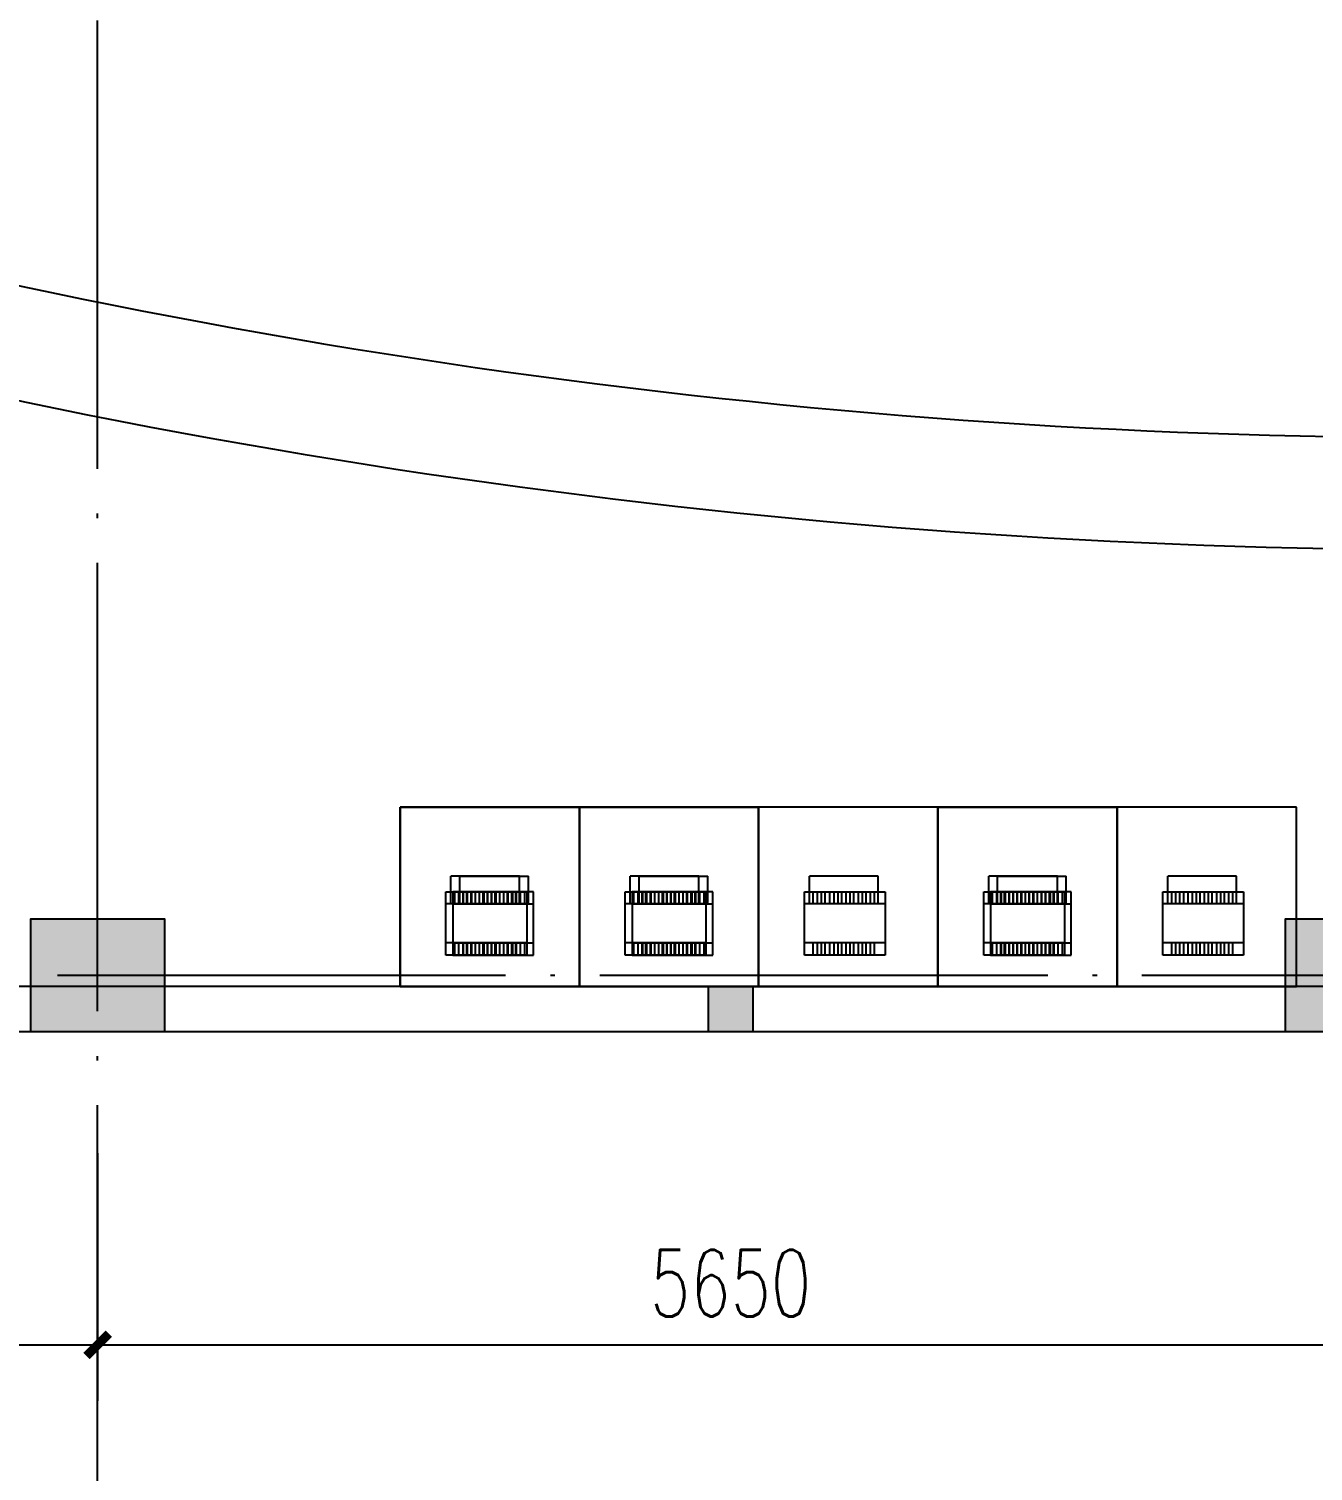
# Model space of a CAD drawing. Extents: x -59142 to 322364, y -122476 to 91021.
# Drawn here: x 32661 to 38393, y 24660 to 31095 of the extents above; entities that cross this region are included whole.
import ezdxf

# ---------------------------------------------------------------- set-up
doc = ezdxf.new("R2010")
doc.units = 0
doc.header["$LTSCALE"] = 1000
doc.header["$MEASUREMENT"] = 0
doc.linetypes.add('DOTE', pattern=[2.42, 2, -0.2, 0.02, -0.2])
for name, color, linetype in [('COLUMN', 255, 'Continuous'), ('DOTE', 1, 'DOTE'), ('EQUIPMENT', 171, 'Continuous'), ('PUB_DIM', 3, 'Continuous'), ('PUB_HATCH', 255, 'Continuous'), ('WALL', 255, 'Continuous')]:
    doc.layers.add(name, color=color, linetype=linetype)
doc.styles.add('_TCH_DIM_T3', font='SIMPLEX', dxfattribs={"width": 0.705882, "bigfont": 'GBCBIG'})
doc.styles.get("Standard").update_dxf_attribs({"font": 'gbenor.shx', "bigfont": 'gbcbig.shx'})
doc.dimstyles.new('_TCH_ARCH&&100', dxfattribs={"dimtxt": 297.5, "dimasz": 100, "dimexe": 250, "dimexo": 300, "dimgap": 126.25, "dimtad": 1, "dimdec": 0, "dimzin": 0, "dimdsep": 46, "dimtxsty": '_TCH_DIM_T3', "dimblk": 'ARCHTICK', "dimcen": 0.09, "dimazin": 2, "dimtfac": 1, "dimtdec": 0, "dimtix": 1, "dimtmove": 2, "dimatfit": 3, "dimfxl": 1, "dimtolj": 1, "dimtzin": 0, "dimarcsym": 0})
doc.dimstyles.get("Standard").update_dxf_attribs({"dimscale": 100, "dimtxt": 3.5, "dimasz": 1, "dimexe": 2.5, "dimexo": 3, "dimgap": 1.5, "dimtad": 1, "dimdec": 0, "dimzin": 0, "dimdsep": 46, "dimtxsty": 'Standard', "dimblk": 'ARCHTICK', "dimcen": 0.09, "dimadec": 0, "dimazin": 0, "dimtfac": 1, "dimtdec": 0, "dimtix": 1, "dimtmove": 2, "dimatfit": 3, "dimfxl": 1, "dimtolj": 1, "dimtzin": 0, "dimarcsym": 0})

# ---------------------------------------------------------------- blocks, each defined once
blk = doc.blocks.new('_FZH')
blk.add_lwpolyline([(-0.5, -0.5), (0.5, -0.5), (0.5, 0.5), (-0.5, 0.5)], close=True)
at = {"layer": 'PUB_HATCH'}
blk.add_solid([(-0.5, -0.5), (0.5, -0.5), (-0.5, 0.5), (0.5, 0.5)], dxfattribs=at)
blk = doc.blocks.new('DSADa')
at = {"layer": 'COLUMN', "xscale": 600.0000000000146, "yscale": 500, "zscale": 500}
for p in [(7100, -54500), (12700, -54500)]:
    blk.add_blockref('_FZH', p, dxfattribs=at)
blk = doc.blocks.new('A$C2D237980')
at = {"layer": 'EQUIPMENT'}
for p, q in [((-14650, 750), (-13850, 750)), ((-14650, -50), (-14650, 750)), ((-13850, 750), (-14650, 750)), ((-14650, 750), (-14650, -50)), ((-13850, 750), (-13850, -50)), ((-13850, -50), (-13850, 750)), ((-13850, 750), (-13050, 750)), ((-13850, -50), (-13850, 750)), ((-13050, 750), (-13850, 750)), ((-13850, 750), (-13850, -50)), ((-13050, 750), (-13050, -50)), ((-12250, 750), (-13050, 750)), ((-13050, 750), (-13050, -50)), ((-13050, -50), (-13050, 750)), ((-12250, 750), (-11450, 750)), ((-12250, -50), (-12250, 750)), ((-11450, 750), (-12250, 750)), ((-12250, 750), (-12250, -50)), ((-12250, -50), (-12250, 750)), ((-11450, 750), (-11450, -50)), ((-10650, 750), (-11450, 750)), ((-11450, 750), (-11450, -50)), ((-11450, -50), (-11450, 750)), ((-10650, -50), (-10650, 750)), ((-14423, 318.8), (-14423, 442)), ((-14116.7, 442), (-14423, 442)), ((-14383.3, 318.8), (-14383.3, 442)), ((-14383.3, 442), (-14076.9, 442)), ((-14116.7, 318.8), (-14116.7, 442)), ((-14076.9, 318.8), (-14076.9, 442)), ((-13623, 318.8), (-13623, 442)), ((-13316.7, 442), (-13623, 442)), ((-13583.3, 318.8), (-13583.3, 442)), ((-13583.3, 442), (-13276.9, 442)), ((-13316.7, 318.8), (-13316.7, 442)), ((-13276.9, 318.8), (-13276.9, 442)), ((-12823, 318.8), (-12823, 442)), ((-12516.7, 442), (-12823, 442)), ((-12516.7, 318.8), (-12516.7, 442)), ((-12023, 318.8), (-12023, 442)), ((-11716.7, 442), (-12023, 442)), ((-11983.3, 318.8), (-11983.3, 442)), ((-11983.3, 442), (-11676.9, 442)), ((-11716.7, 318.8), (-11716.7, 442)), ((-11676.9, 318.8), (-11676.9, 442)), ((-11223, 318.8), (-11223, 442)), ((-10916.7, 442), (-11223, 442)), ((-10916.7, 318.8), (-10916.7, 442)), ((-14445.5, 373.1), (-14085.2, 373.1)), ((-14445.5, 89.5), (-14445.5, 373.1)), ((-14414.8, 373.1), (-14414.8, 89.5)), ((-14054.4, 373.1), (-14414.8, 373.1)), ((-14406.4, 318.8), (-14406.4, 373.1)), ((-14387.3, 318.8), (-14387.3, 373.1)), ((-14369.4, 318.8), (-14369.4, 373.1)), ((-14366.7, 318.8), (-14366.7, 373.1)), ((-14352.8, 318.8), (-14352.8, 373.1)), ((-14348.8, 318.8), (-14348.8, 373.1)), ((-14332.4, 318.8), (-14332.4, 373.1)), ((-14329.7, 318.8), (-14329.7, 373.1)), ((-14313.2, 318.8), (-14313.2, 373.1)), ((-14313.1, 318.8), (-14313.1, 373.1)), ((-14295.4, 318.8), (-14295.4, 373.1)), ((-14295.2, 318.8), (-14295.2, 373.1)), ((-14278.8, 318.8), (-14278.8, 373.1)), ((-14274.8, 318.8), (-14274.8, 373.1)), ((-14259.6, 318.8), (-14259.6, 373.1)), ((-14258.2, 318.8), (-14258.2, 373.1)), ((-14241.8, 318.8), (-14241.8, 373.1)), ((-14240.3, 318.8), (-14240.3, 373.1)), ((-14225.2, 318.8), (-14225.2, 373.1)), ((-14221.2, 318.8), (-14221.2, 373.1)), ((-14204.7, 318.8), (-14204.7, 373.1)), ((-14204.6, 318.8), (-14204.6, 373.1)), ((-14186.9, 318.8), (-14186.9, 373.1)), ((-14186.7, 318.8), (-14186.7, 373.1)), ((-14170.3, 318.8), (-14170.3, 373.1)), ((-14167.6, 318.8), (-14167.6, 373.1)), ((-14151.1, 318.8), (-14151.1, 373.1)), ((-14147.1, 318.8), (-14147.1, 373.1)), ((-14133.3, 318.8), (-14133.3, 373.1)), ((-14130.6, 318.8), (-14130.6, 373.1)), ((-14112.7, 318.8), (-14112.7, 373.1)), ((-14093.5, 318.8), (-14093.5, 373.1)), ((-14085.2, 373.1), (-14085.2, 89.5)), ((-14054.4, 89.5), (-14054.4, 373.1)), ((-13645.5, 373.1), (-13285.2, 373.1)), ((-13645.5, 89.5), (-13645.5, 373.1)), ((-13614.8, 373.1), (-13614.8, 89.5)), ((-13254.4, 373.1), (-13614.8, 373.1)), ((-13606.4, 318.8), (-13606.4, 373.1)), ((-13587.3, 318.8), (-13587.3, 373.1)), ((-13569.4, 318.8), (-13569.4, 373.1)), ((-13566.7, 318.8), (-13566.7, 373.1)), ((-13552.8, 318.8), (-13552.8, 373.1)), ((-13548.8, 318.8), (-13548.8, 373.1)), ((-13532.4, 318.8), (-13532.4, 373.1)), ((-13529.7, 318.8), (-13529.7, 373.1)), ((-13513.2, 318.8), (-13513.2, 373.1)), ((-13513.1, 318.8), (-13513.1, 373.1)), ((-13495.4, 318.8), (-13495.4, 373.1)), ((-13495.2, 318.8), (-13495.2, 373.1)), ((-13478.8, 318.8), (-13478.8, 373.1)), ((-13474.8, 318.8), (-13474.8, 373.1)), ((-13459.6, 318.8), (-13459.6, 373.1)), ((-13458.2, 318.8), (-13458.2, 373.1)), ((-13441.8, 318.8), (-13441.8, 373.1)), ((-13440.3, 318.8), (-13440.3, 373.1)), ((-13425.2, 318.8), (-13425.2, 373.1)), ((-13421.2, 318.8), (-13421.2, 373.1)), ((-13404.7, 318.8), (-13404.7, 373.1)), ((-13404.6, 318.8), (-13404.6, 373.1)), ((-13386.9, 318.8), (-13386.9, 373.1)), ((-13386.7, 318.8), (-13386.7, 373.1)), ((-13370.3, 318.8), (-13370.3, 373.1)), ((-13367.6, 318.8), (-13367.6, 373.1)), ((-13351.1, 318.8), (-13351.1, 373.1)), ((-13347.1, 318.8), (-13347.1, 373.1)), ((-13333.3, 318.8), (-13333.3, 373.1)), ((-13330.6, 318.8), (-13330.6, 373.1)), ((-13312.7, 318.8), (-13312.7, 373.1)), ((-13293.5, 318.8), (-13293.5, 373.1)), ((-13285.2, 373.1), (-13285.2, 89.5)), ((-13254.4, 89.5), (-13254.4, 373.1)), ((-12845.5, 373.1), (-12485.2, 373.1)), ((-12845.5, 89.5), (-12845.5, 373.1)), ((-12806.4, 318.8), (-12806.4, 373.1)), ((-12787.3, 318.8), (-12787.3, 373.1)), ((-12769.4, 318.8), (-12769.4, 373.1)), ((-12752.8, 318.8), (-12752.8, 373.1)), ((-12732.4, 318.8), (-12732.4, 373.1)), ((-12713.2, 318.8), (-12713.2, 373.1)), ((-12695.4, 318.8), (-12695.4, 373.1)), ((-12678.8, 318.8), (-12678.8, 373.1)), ((-12659.6, 318.8), (-12659.6, 373.1)), ((-12641.8, 318.8), (-12641.8, 373.1)), ((-12625.2, 318.8), (-12625.2, 373.1)), ((-12604.7, 318.8), (-12604.7, 373.1)), ((-12586.9, 318.8), (-12586.9, 373.1)), ((-12570.3, 318.8), (-12570.3, 373.1)), ((-12551.1, 318.8), (-12551.1, 373.1)), ((-12533.3, 318.8), (-12533.3, 373.1)), ((-12485.2, 373.1), (-12485.2, 89.5)), ((-12045.5, 373.1), (-11685.2, 373.1)), ((-12045.5, 89.5), (-12045.5, 373.1)), ((-12014.8, 373.1), (-12014.8, 89.5)), ((-11654.4, 373.1), (-12014.8, 373.1)), ((-12006.4, 318.8), (-12006.4, 373.1)), ((-11987.3, 318.8), (-11987.3, 373.1)), ((-11969.4, 318.8), (-11969.4, 373.1)), ((-11966.7, 318.8), (-11966.7, 373.1)), ((-11952.8, 318.8), (-11952.8, 373.1)), ((-11948.8, 318.8), (-11948.8, 373.1)), ((-11932.4, 318.8), (-11932.4, 373.1)), ((-11929.7, 318.8), (-11929.7, 373.1)), ((-11913.2, 318.8), (-11913.2, 373.1)), ((-11913.1, 318.8), (-11913.1, 373.1)), ((-11895.4, 318.8), (-11895.4, 373.1)), ((-11895.2, 318.8), (-11895.2, 373.1)), ((-11878.8, 318.8), (-11878.8, 373.1)), ((-11874.8, 318.8), (-11874.8, 373.1)), ((-11859.6, 318.8), (-11859.6, 373.1)), ((-11858.2, 318.8), (-11858.2, 373.1)), ((-11841.8, 318.8), (-11841.8, 373.1)), ((-11840.3, 318.8), (-11840.3, 373.1)), ((-11825.2, 318.8), (-11825.2, 373.1)), ((-11821.2, 318.8), (-11821.2, 373.1)), ((-11804.7, 318.8), (-11804.7, 373.1)), ((-11804.6, 318.8), (-11804.6, 373.1)), ((-11786.9, 318.8), (-11786.9, 373.1)), ((-11786.7, 318.8), (-11786.7, 373.1)), ((-11770.3, 318.8), (-11770.3, 373.1)), ((-11767.6, 318.8), (-11767.6, 373.1)), ((-11751.1, 318.8), (-11751.1, 373.1)), ((-11747.1, 318.8), (-11747.1, 373.1)), ((-11733.3, 318.8), (-11733.3, 373.1)), ((-11730.6, 318.8), (-11730.6, 373.1)), ((-11712.7, 318.8), (-11712.7, 373.1)), ((-11693.5, 318.8), (-11693.5, 373.1)), ((-11685.2, 373.1), (-11685.2, 89.5)), ((-11654.4, 89.5), (-11654.4, 373.1)), ((-11245.5, 373.1), (-10885.2, 373.1)), ((-11245.5, 89.5), (-11245.5, 373.1)), ((-11206.4, 318.8), (-11206.4, 373.1)), ((-11187.3, 318.8), (-11187.3, 373.1)), ((-11169.4, 318.8), (-11169.4, 373.1)), ((-11152.8, 318.8), (-11152.8, 373.1)), ((-11132.4, 318.8), (-11132.4, 373.1)), ((-11113.2, 318.8), (-11113.2, 373.1)), ((-11095.4, 318.8), (-11095.4, 373.1)), ((-11078.8, 318.8), (-11078.8, 373.1)), ((-11059.6, 318.8), (-11059.6, 373.1)), ((-11041.8, 318.8), (-11041.8, 373.1)), ((-11025.2, 318.8), (-11025.2, 373.1)), ((-11004.7, 318.8), (-11004.7, 373.1)), ((-10986.9, 318.8), (-10986.9, 373.1)), ((-10970.3, 318.8), (-10970.3, 373.1)), ((-10951.1, 318.8), (-10951.1, 373.1)), ((-10933.3, 318.8), (-10933.3, 373.1)), ((-10885.2, 373.1), (-10885.2, 89.5)), ((-14085.2, 318.8), (-14445.5, 318.8)), ((-14414.8, 318.8), (-14054.4, 318.8)), ((-13285.2, 318.8), (-13645.5, 318.8)), ((-13614.8, 318.8), (-13254.4, 318.8)), ((-12485.2, 318.8), (-12845.5, 318.8)), ((-11685.2, 318.8), (-12045.5, 318.8)), ((-12014.8, 318.8), (-11654.4, 318.8)), ((-10885.2, 318.8), (-11245.5, 318.8)), ((-14085.2, 145.2), (-14445.5, 145.2)), ((-14414.8, 145.2), (-14054.4, 145.2)), ((-14406.4, 90.7), (-14406.4, 145)), ((-14387.3, 90.7), (-14387.3, 145)), ((-14369.4, 90.7), (-14369.4, 145)), ((-14366.7, 90.7), (-14366.7, 145)), ((-14352.8, 90.7), (-14352.8, 145)), ((-14348.8, 90.7), (-14348.8, 145)), ((-14332.4, 90.7), (-14332.4, 145)), ((-14329.7, 90.7), (-14329.7, 145)), ((-14313.2, 90.7), (-14313.2, 145)), ((-14313.1, 90.7), (-14313.1, 145)), ((-14295.4, 90.7), (-14295.4, 145)), ((-14295.2, 90.7), (-14295.2, 145)), ((-14278.8, 90.7), (-14278.8, 145)), ((-14274.8, 90.7), (-14274.8, 145)), ((-14259.6, 90.7), (-14259.6, 145)), ((-14258.2, 90.7), (-14258.2, 145)), ((-14241.8, 90.7), (-14241.8, 145)), ((-14240.3, 90.7), (-14240.3, 145)), ((-14225.2, 90.7), (-14225.2, 145)), ((-14221.2, 90.7), (-14221.2, 145)), ((-14204.7, 90.7), (-14204.7, 145)), ((-14204.6, 90.7), (-14204.6, 145)), ((-14186.9, 90.7), (-14186.9, 145)), ((-14186.7, 90.7), (-14186.7, 145)), ((-14170.3, 90.7), (-14170.3, 145)), ((-14167.6, 90.7), (-14167.6, 145)), ((-14151.1, 90.7), (-14151.1, 145)), ((-14147.1, 90.7), (-14147.1, 145)), ((-14133.3, 90.7), (-14133.3, 145)), ((-14130.6, 90.7), (-14130.6, 145)), ((-14112.7, 90.7), (-14112.7, 145)), ((-14093.5, 90.7), (-14093.5, 145)), ((-13285.2, 145.2), (-13645.5, 145.2)), ((-13614.8, 145.2), (-13254.4, 145.2)), ((-13606.4, 90.7), (-13606.4, 145)), ((-13587.3, 90.7), (-13587.3, 145)), ((-13569.4, 90.7), (-13569.4, 145)), ((-13566.7, 90.7), (-13566.7, 145)), ((-13552.8, 90.7), (-13552.8, 145)), ((-13548.8, 90.7), (-13548.8, 145)), ((-13532.4, 90.7), (-13532.4, 145)), ((-13529.7, 90.7), (-13529.7, 145)), ((-13513.2, 90.7), (-13513.2, 145)), ((-13513.1, 90.7), (-13513.1, 145)), ((-13495.4, 90.7), (-13495.4, 145)), ((-13495.2, 90.7), (-13495.2, 145)), ((-13478.8, 90.7), (-13478.8, 145)), ((-13474.8, 90.7), (-13474.8, 145)), ((-13459.6, 90.7), (-13459.6, 145)), ((-13458.2, 90.7), (-13458.2, 145)), ((-13441.8, 90.7), (-13441.8, 145)), ((-13440.3, 90.7), (-13440.3, 145)), ((-13425.2, 90.7), (-13425.2, 145)), ((-13421.2, 90.7), (-13421.2, 145)), ((-13404.7, 90.7), (-13404.7, 145)), ((-13404.6, 90.7), (-13404.6, 145)), ((-13386.9, 90.7), (-13386.9, 145)), ((-13386.7, 90.7), (-13386.7, 145)), ((-13370.3, 90.7), (-13370.3, 145)), ((-13367.6, 90.7), (-13367.6, 145)), ((-13351.1, 90.7), (-13351.1, 145)), ((-13347.1, 90.7), (-13347.1, 145)), ((-13333.3, 90.7), (-13333.3, 145)), ((-13330.6, 90.7), (-13330.6, 145)), ((-13312.7, 90.7), (-13312.7, 145)), ((-13293.5, 90.7), (-13293.5, 145)), ((-12485.2, 145.2), (-12845.5, 145.2)), ((-12806.4, 90.7), (-12806.4, 145)), ((-12787.3, 90.7), (-12787.3, 145)), ((-12769.4, 90.7), (-12769.4, 145)), ((-12752.8, 90.7), (-12752.8, 145)), ((-12732.4, 90.7), (-12732.4, 145)), ((-12713.2, 90.7), (-12713.2, 145)), ((-12695.4, 90.7), (-12695.4, 145)), ((-12678.8, 90.7), (-12678.8, 145)), ((-12659.6, 90.7), (-12659.6, 145)), ((-12641.8, 90.7), (-12641.8, 145)), ((-12625.2, 90.7), (-12625.2, 145)), ((-12604.7, 90.7), (-12604.7, 145)), ((-12586.9, 90.7), (-12586.9, 145)), ((-12570.3, 90.7), (-12570.3, 145)), ((-12551.1, 90.7), (-12551.1, 145)), ((-12533.3, 90.7), (-12533.3, 145)), ((-11685.2, 145.2), (-12045.5, 145.2)), ((-12014.8, 145.2), (-11654.4, 145.2)), ((-12006.4, 90.7), (-12006.4, 145)), ((-11987.3, 90.7), (-11987.3, 145)), ((-11969.4, 90.7), (-11969.4, 145)), ((-11966.7, 90.7), (-11966.7, 145)), ((-11952.8, 90.7), (-11952.8, 145)), ((-11948.8, 90.7), (-11948.8, 145)), ((-11932.4, 90.7), (-11932.4, 145)), ((-11929.7, 90.7), (-11929.7, 145)), ((-11913.2, 90.7), (-11913.2, 145)), ((-11913.1, 90.7), (-11913.1, 145)), ((-11895.4, 90.7), (-11895.4, 145)), ((-11895.2, 90.7), (-11895.2, 145)), ((-11878.8, 90.7), (-11878.8, 145)), ((-11874.8, 90.7), (-11874.8, 145)), ((-11859.6, 90.7), (-11859.6, 145)), ((-11858.2, 90.7), (-11858.2, 145)), ((-11841.8, 90.7), (-11841.8, 145)), ((-11840.3, 90.7), (-11840.3, 145)), ((-11825.2, 90.7), (-11825.2, 145)), ((-11821.2, 90.7), (-11821.2, 145)), ((-11804.7, 90.7), (-11804.7, 145)), ((-11804.6, 90.7), (-11804.6, 145)), ((-11786.9, 90.7), (-11786.9, 145)), ((-11786.7, 90.7), (-11786.7, 145)), ((-11770.3, 90.7), (-11770.3, 145)), ((-11767.6, 90.7), (-11767.6, 145)), ((-11751.1, 90.7), (-11751.1, 145)), ((-11747.1, 90.7), (-11747.1, 145)), ((-11733.3, 90.7), (-11733.3, 145)), ((-11730.6, 90.7), (-11730.6, 145)), ((-11712.7, 90.7), (-11712.7, 145)), ((-11693.5, 90.7), (-11693.5, 145)), ((-10885.2, 145.2), (-11245.5, 145.2)), ((-11206.4, 90.7), (-11206.4, 145)), ((-11187.3, 90.7), (-11187.3, 145)), ((-11169.4, 90.7), (-11169.4, 145)), ((-11152.8, 90.7), (-11152.8, 145)), ((-11132.4, 90.7), (-11132.4, 145)), ((-11113.2, 90.7), (-11113.2, 145)), ((-11095.4, 90.7), (-11095.4, 145)), ((-11078.8, 90.7), (-11078.8, 145)), ((-11059.6, 90.7), (-11059.6, 145)), ((-11041.8, 90.7), (-11041.8, 145)), ((-11025.2, 90.7), (-11025.2, 145)), ((-11004.7, 90.7), (-11004.7, 145)), ((-10986.9, 90.7), (-10986.9, 145)), ((-10970.3, 90.7), (-10970.3, 145)), ((-10951.1, 90.7), (-10951.1, 145)), ((-10933.3, 90.7), (-10933.3, 145)), ((-14085.2, 89.5), (-14445.5, 89.5)), ((-14414.8, 89.5), (-14054.4, 89.5)), ((-13285.2, 89.5), (-13645.5, 89.5)), ((-13614.8, 89.5), (-13254.4, 89.5)), ((-12485.2, 89.5), (-12845.5, 89.5)), ((-11685.2, 89.5), (-12045.5, 89.5)), ((-12014.8, 89.5), (-11654.4, 89.5)), ((-10885.2, 89.5), (-11245.5, 89.5)), ((-13850, -50), (-14650, -50)), ((-14650, -50), (-13850, -50)), ((-13050, -50), (-13850, -50)), ((-13850, -50), (-13050, -50)), ((-13050, -50), (-12250, -50)), ((-11450, -50), (-12250, -50)), ((-12250, -50), (-11450, -50)), ((-11450, -50), (-10650, -50))]:
    blk.add_line(p, q, dxfattribs=at)
for centre, radius, start, end in [((-9950, 32953.7), 30554.5, 253.53277, 286.46723), ((-9950, 33058.4), 31158.8, 253.56346, 286.43654)]:
    blk.add_arc(centre, radius, start, end, dxfattribs=at)
blk = doc.blocks.new('_ArchTick')
at = {"color": 0, "linetype": 'ByBlock', "const_width": 0.4}
blk.add_lwpolyline([(-0.5, -0.5), (0.5, 0.5)], dxfattribs=at)
blk = doc.blocks.new('*D1486')
at = {"layer": 'Defpoints', "color": 0, "transparency": 16777216}
for p in [(28868.4, 26378), (32968.4, 26378), (32968.4, 25223.2)]:
    blk.add_point(p, dxfattribs=at)
at = {"layer": 'PUB_DIM', "color": 0, "lineweight": -2, "transparency": 16777216}
for p, q in [((28868.4, 26078), (28868.4, 24973.2)), ((32968.4, 26078), (32968.4, 24973.2)), ((28868.4, 25223.2), (32968.4, 25223.2))]:
    blk.add_line(p, q, dxfattribs=at)
at = {"layer": 'PUB_DIM', "color": 0, "lineweight": -2, "transparency": 16777216, "xscale": 100, "yscale": 100, "zscale": 100, "rotation": 180}
blk.add_blockref('_ArchTick', (28868.4, 25223.2), dxfattribs=at)
at = {"layer": 'PUB_DIM', "color": 0, "lineweight": -2, "transparency": 16777216, "xscale": 100, "yscale": 100, "zscale": 100}
blk.add_blockref('_ArchTick', (32968.4, 25223.2), dxfattribs=at)
at = {"layer": 'PUB_DIM', "color": 0, "transparency": 16777216, "insert": (30918.4, 25498.2), "char_height": 297.5, "attachment_point": 5, "style": '_TCH_DIM_T3'}
blk.add_mtext('\\A1;4100', dxfattribs=at)
blk = doc.blocks.new('*D1487')
at = {"layer": 'Defpoints', "color": 0, "transparency": 16777216}
for p in [(32968.4, 26378), (38618.4, 26378), (38618.4, 25223.2)]:
    blk.add_point(p, dxfattribs=at)
at = {"layer": 'PUB_DIM', "color": 0, "lineweight": -2, "transparency": 16777216}
for p, q in [((32968.4, 26078), (32968.4, 24973.2)), ((38618.4, 26078), (38618.4, 24973.2)), ((32968.4, 25223.2), (38618.4, 25223.2))]:
    blk.add_line(p, q, dxfattribs=at)
at = {"layer": 'PUB_DIM', "color": 0, "lineweight": -2, "transparency": 16777216, "xscale": 100, "yscale": 100, "zscale": 100, "rotation": 180}
blk.add_blockref('_ArchTick', (32968.4, 25223.2), dxfattribs=at)
at = {"layer": 'PUB_DIM', "color": 0, "lineweight": -2, "transparency": 16777216, "xscale": 100, "yscale": 100, "zscale": 100}
blk.add_blockref('_ArchTick', (38618.4, 25223.2), dxfattribs=at)
at = {"layer": 'PUB_DIM', "color": 0, "transparency": 16777216, "insert": (35793.4, 25498.2), "char_height": 297.5, "attachment_point": 5, "style": '_TCH_DIM_T3'}
blk.add_mtext('\\A1;5650', dxfattribs=at)
blk = doc.blocks.new('*D1617')
at = {"color": 0, "lineweight": -2, "transparency": 16777216}
for p, q in [((28968.4, 40622.1), (28968.4, 39269.1)), ((28968.4, 39269.1), (30407.9, 39069.1)), ((30407.9, 39069.1), (30407.9, 37778.1))]:
    blk.add_line(p, q, dxfattribs=at)
at = {"layer": 'Defpoints', "color": 0, "transparency": 16777216}
for p in [(28968.4, 40922.1), (30407.9, 38869.1), (49318.4, 26622.1)]:
    blk.add_point(p, dxfattribs=at)
at = {"color": 0, "transparency": 16777216, "insert": (30082.9, 38248.6), "char_height": 350, "attachment_point": 5, "rotation": 90}
blk.add_mtext('\\A1;20350', dxfattribs=at)
blk = doc.blocks.new('*D1618')
at = {"color": 0, "lineweight": -2, "transparency": 16777216}
for p, q in [((29268.4, 40922.1), (30015.9, 40922.1)), ((30015.9, 40922.1), (30215.9, 39794.1)), ((30215.9, 39794.1), (31470.3, 39794.1))]:
    blk.add_line(p, q, dxfattribs=at)
at = {"layer": 'Defpoints', "color": 0, "transparency": 16777216}
for p in [(28968.4, 40922.1), (30415.9, 39794.1), (49318.4, 26622.1)]:
    blk.add_point(p, dxfattribs=at)
at = {"color": 0, "transparency": 16777216, "insert": (31018.1, 40119.1), "char_height": 350, "attachment_point": 5}
blk.add_mtext('\\A1;14300', dxfattribs=at)
blk = doc.blocks.new('*D1643')
at = {"color": 0, "lineweight": -2, "transparency": 16777216}
for p, q in [((35809.9, 79116.1), (34526.3, 79116.1)), ((36009.9, 78672.1), (35809.9, 79116.1)), ((36018.4, 78672.1), (36009.9, 78672.1))]:
    blk.add_line(p, q, dxfattribs=at)
at = {"layer": 'Defpoints', "color": 0, "transparency": 16777216}
for p in [(35609.9, 79116.1), (36318.4, 78672.1), (49318.4, 26622.1)]:
    blk.add_point(p, dxfattribs=at)
at = {"color": 0, "transparency": 16777216, "insert": (34993.1, 79441.1), "char_height": 350, "attachment_point": 5}
blk.add_mtext('\\A1;52050', dxfattribs=at)
blk = doc.blocks.new('*D1644')
at = {"color": 0, "lineweight": -2, "transparency": 16777216}
for p, q in [((36018.4, 79346.7), (36018.4, 80572)), ((36318.4, 79146.7), (36018.4, 79346.7)), ((36318.4, 78972.1), (36318.4, 79146.7))]:
    blk.add_line(p, q, dxfattribs=at)
at = {"layer": 'Defpoints', "color": 0, "transparency": 16777216}
for p in [(36018.4, 79546.7), (36318.4, 78672.1), (49318.4, 26622.1)]:
    blk.add_point(p, dxfattribs=at)
at = {"color": 0, "transparency": 16777216, "insert": (35693.4, 80134.4), "char_height": 350, "attachment_point": 5, "rotation": 90}
blk.add_mtext('\\A1;13000', dxfattribs=at)
blk = doc.blocks.new('*D1645')
at = {"color": 0, "lineweight": -2, "transparency": 16777216}
for p, q in [((30050.9, 77044.1), (28767.3, 77044.1)), ((30168.4, 76672.1), (30050.9, 77044.1)), ((30068.4, 76672.1), (30168.4, 76672.1))]:
    blk.add_line(p, q, dxfattribs=at)
at = {"layer": 'Defpoints', "color": 0, "transparency": 16777216}
for p in [(29850.9, 77044.1), (30368.4, 76672.1), (49318.4, 26622.1)]:
    blk.add_point(p, dxfattribs=at)
at = {"color": 0, "transparency": 16777216, "insert": (29234.1, 77369.1), "char_height": 350, "attachment_point": 5}
blk.add_mtext('\\A1;50050', dxfattribs=at)
blk = doc.blocks.new('*D1646')
at = {"color": 0, "lineweight": -2, "transparency": 16777216}
for p, q in [((30195.9, 76988.6), (30195.9, 78214.8)), ((30368.4, 76872.1), (30195.9, 76988.6)), ((30368.4, 76972.1), (30368.4, 76872.1))]:
    blk.add_line(p, q, dxfattribs=at)
at = {"layer": 'Defpoints', "color": 0, "transparency": 16777216}
for p in [(30195.9, 77188.6), (30368.4, 76672.1), (49318.4, 26622.1)]:
    blk.add_point(p, dxfattribs=at)
at = {"color": 0, "transparency": 16777216, "insert": (29870.9, 77776.7), "char_height": 350, "attachment_point": 5, "rotation": 90}
blk.add_mtext('\\A1;18950', dxfattribs=at)
blk = doc.blocks.new('*D1647')
at = {"color": 0, "lineweight": -2, "transparency": 16777216}
for p, q in [((26068.4, 78472.1), (25968.4, 78472.1)), ((25968.4, 78472.1), (26036.4, 78022.1)), ((26036.4, 78022.1), (27261.6, 78022.1))]:
    blk.add_line(p, q, dxfattribs=at)
at = {"layer": 'Defpoints', "color": 0, "transparency": 16777216}
for p in [(25768.4, 78472.1), (26236.4, 78022.1), (49318.4, 26622.1)]:
    blk.add_point(p, dxfattribs=at)
at = {"color": 0, "transparency": 16777216, "insert": (26824, 78347.1), "char_height": 350, "attachment_point": 5}
blk.add_mtext('\\A1;51850', dxfattribs=at)
blk = doc.blocks.new('*D1648')
at = {"color": 0, "lineweight": -2, "transparency": 16777216}
for p, q in [((25768.4, 78272.1), (26069.4, 78294.6)), ((25768.4, 78172.1), (25768.4, 78272.1)), ((26069.4, 78294.6), (26069.4, 77003.6))]:
    blk.add_line(p, q, dxfattribs=at)
at = {"layer": 'Defpoints', "color": 0, "transparency": 16777216}
for p in [(25768.4, 78472.1), (26069.4, 78094.6), (49318.4, 26622.1)]:
    blk.add_point(p, dxfattribs=at)
at = {"color": 0, "transparency": 16777216, "insert": (25744.4, 77474.1), "char_height": 350, "attachment_point": 5, "rotation": 90}
blk.add_mtext('\\A1;23550', dxfattribs=at)
blk = doc.blocks.new('*D1649')
at = {"color": 0, "lineweight": -2, "transparency": 16777216}
for p, q in [((30083.4, 74425.6), (30083.4, 75651.8)), ((30368.4, 74622.1), (30368.4, 74522.1)), ((30368.4, 74522.1), (30083.4, 74425.6))]:
    blk.add_line(p, q, dxfattribs=at)
at = {"layer": 'Defpoints', "color": 0, "transparency": 16777216}
for p in [(30083.4, 74625.6), (30368.4, 74322.1), (49318.4, 26622.1)]:
    blk.add_point(p, dxfattribs=at)
at = {"color": 0, "transparency": 16777216, "insert": (29758.4, 75213.7), "char_height": 350, "attachment_point": 5, "rotation": 90}
blk.add_mtext('\\A1;18950', dxfattribs=at)
blk = doc.blocks.new('*D1650')
at = {"color": 0, "lineweight": -2, "transparency": 16777216}
for p, q in [((30283.4, 74425.6), (28970.7, 74425.6)), ((30168.4, 74322.1), (30283.4, 74425.6)), ((30068.4, 74322.1), (30168.4, 74322.1))]:
    blk.add_line(p, q, dxfattribs=at)
at = {"layer": 'Defpoints', "color": 0, "transparency": 16777216}
for p in [(30083.4, 74425.6), (30368.4, 74322.1), (49318.4, 26622.1)]:
    blk.add_point(p, dxfattribs=at)
at = {"color": 0, "transparency": 16777216, "insert": (29452, 74750.6), "char_height": 350, "attachment_point": 5}
blk.add_mtext('\\A1;47700', dxfattribs=at)
blk = doc.blocks.new('*D1651')
at = {"color": 0, "lineweight": -2, "transparency": 16777216}
for p, q in [((25768.4, 76272.1), (26043.4, 76304.6)), ((25768.4, 76172.1), (25768.4, 76272.1)), ((26043.4, 76304.6), (26043.4, 75013.6))]:
    blk.add_line(p, q, dxfattribs=at)
at = {"layer": 'Defpoints', "color": 0, "transparency": 16777216}
for p in [(25768.4, 76472.1), (26043.4, 76104.6), (49318.4, 26622.1)]:
    blk.add_point(p, dxfattribs=at)
at = {"color": 0, "transparency": 16777216, "insert": (25718.4, 75484.1), "char_height": 350, "attachment_point": 5, "rotation": 90}
blk.add_mtext('\\A1;23550', dxfattribs=at)
blk = doc.blocks.new('*D1652')
at = {"color": 0, "lineweight": -2, "transparency": 16777216}
for p, q in [((25968.4, 76472.1), (25958, 76131.9)), ((26068.4, 76472.1), (25968.4, 76472.1)), ((25958, 76131.9), (27271.7, 76131.9))]:
    blk.add_line(p, q, dxfattribs=at)
at = {"layer": 'Defpoints', "color": 0, "transparency": 16777216}
for p in [(25768.4, 76472.1), (26158, 76131.9, 0), (49318.4, 26622.1)]:
    blk.add_point(p, dxfattribs=at)
at = {"color": 0, "transparency": 16777216, "insert": (26789.9, 76456.9), "char_height": 350, "attachment_point": 5}
blk.add_mtext('\\A1;49850', dxfattribs=at)
blk = doc.blocks.new('*D1655')
at = {"color": 0, "lineweight": -2, "transparency": 16777216}
for p, q in [((25768.4, 60122.1), (25768.4, 59568.1)), ((25768.4, 59568.1), (26488.4, 59368.1)), ((26488.4, 59368.1), (26488.4, 58077.1))]:
    blk.add_line(p, q, dxfattribs=at)
at = {"layer": 'Defpoints', "color": 0, "transparency": 16777216}
for p in [(25768.4, 60422.1), (26488.4, 59168.1), (49318.4, 26622.1)]:
    blk.add_point(p, dxfattribs=at)
at = {"color": 0, "transparency": 16777216, "insert": (26163.4, 58547.6), "char_height": 350, "attachment_point": 5, "rotation": 90}
blk.add_mtext('\\A1;23550', dxfattribs=at)
blk = doc.blocks.new('*D1656')
at = {"color": 0, "lineweight": -2, "transparency": 16777216}
for p, q in [((26068.4, 60422.1), (26394.9, 60422.1)), ((26394.9, 60422.1), (26594.9, 59645.1)), ((26594.9, 59645.1), (27878.5, 59645.1))]:
    blk.add_line(p, q, dxfattribs=at)
at = {"layer": 'Defpoints', "color": 0, "transparency": 16777216}
for p in [(25768.4, 60422.1), (26794.9, 59645.1), (49318.4, 26622.1)]:
    blk.add_point(p, dxfattribs=at)
at = {"color": 0, "transparency": 16777216, "insert": (27411.7, 59970.1), "char_height": 350, "attachment_point": 5}
blk.add_mtext('\\A1;33800', dxfattribs=at)
blk = doc.blocks.new('*D1657')
at = {"color": 0, "lineweight": -2, "transparency": 16777216}
for p, q in [((35338.4, 54721.1), (34047.4, 54721.1)), ((35538.4, 53972.1), (35338.4, 54721.1)), ((36018.4, 53972.1), (35538.4, 53972.1))]:
    blk.add_line(p, q, dxfattribs=at)
at = {"layer": 'Defpoints', "color": 0, "transparency": 16777216}
for p in [(35138.4, 54721.1), (36318.4, 53972.1), (49318.4, 26622.1)]:
    blk.add_point(p, dxfattribs=at)
at = {"color": 0, "transparency": 16777216, "insert": (34517.9, 55046.1), "char_height": 350, "attachment_point": 5}
blk.add_mtext('\\A1;27350', dxfattribs=at)
blk = doc.blocks.new('*D1658')
at = {"color": 0, "lineweight": -2, "transparency": 16777216}
for p, q in [((35634.9, 55220.1), (35634.9, 56445.3)), ((36318.4, 55020.1), (35634.9, 55220.1)), ((36318.4, 54272.1), (36318.4, 55020.1))]:
    blk.add_line(p, q, dxfattribs=at)
at = {"layer": 'Defpoints', "color": 0, "transparency": 16777216}
for p in [(35634.9, 55420.1), (36318.4, 53972.1), (49318.4, 26622.1)]:
    blk.add_point(p, dxfattribs=at)
at = {"color": 0, "transparency": 16777216, "insert": (35309.9, 56007.7), "char_height": 350, "attachment_point": 5, "rotation": 90}
blk.add_mtext('\\A1;13000', dxfattribs=at)
blk = doc.blocks.new('*D1659')
at = {"color": 0, "lineweight": -2, "transparency": 16777216}
for p, q in [((35643.9, 47484.6), (35643.9, 48709.8)), ((36318.4, 47284.6), (35643.9, 47484.6)), ((36318.4, 47122.1), (36318.4, 47284.6))]:
    blk.add_line(p, q, dxfattribs=at)
at = {"layer": 'Defpoints', "color": 0, "transparency": 16777216}
for p in [(35643.9, 47684.6), (36318.4, 46822.1), (49318.4, 26622.1)]:
    blk.add_point(p, dxfattribs=at)
at = {"color": 0, "transparency": 16777216, "insert": (35318.9, 48272.2), "char_height": 350, "attachment_point": 5, "rotation": 90}
blk.add_mtext('\\A1;13000', dxfattribs=at)
blk = doc.blocks.new('*D1660')
at = {"color": 0, "lineweight": -2, "transparency": 16777216}
for p, q in [((35600.9, 47325.6), (34309.9, 47325.6)), ((35800.9, 46822.1), (35600.9, 47325.6)), ((36018.4, 46822.1), (35800.9, 46822.1))]:
    blk.add_line(p, q, dxfattribs=at)
at = {"layer": 'Defpoints', "color": 0, "transparency": 16777216}
for p in [(35400.9, 47325.6), (36318.4, 46822.1), (49318.4, 26622.1)]:
    blk.add_point(p, dxfattribs=at)
at = {"color": 0, "transparency": 16777216, "insert": (34780.4, 47650.6), "char_height": 350, "attachment_point": 5}
blk.add_mtext('\\A1;20200', dxfattribs=at)
blk = doc.blocks.new('*D1661')
at = {"color": 0, "lineweight": -2, "transparency": 16777216}
for p, q in [((25768.4, 53472.1), (25768.4, 53149.1)), ((25768.4, 53149.1), (26443.9, 52949.1)), ((26443.9, 52949.1), (26443.9, 51658.1))]:
    blk.add_line(p, q, dxfattribs=at)
at = {"layer": 'Defpoints', "color": 0, "transparency": 16777216}
for p in [(25768.4, 53772.1), (26443.9, 52749.1), (49318.4, 26622.1)]:
    blk.add_point(p, dxfattribs=at)
at = {"color": 0, "transparency": 16777216, "insert": (26118.9, 52128.6), "char_height": 350, "attachment_point": 5, "rotation": 90}
blk.add_mtext('\\A1;23550', dxfattribs=at)
blk = doc.blocks.new('*D1662')
at = {"color": 0, "lineweight": -2, "transparency": 16777216}
for p, q in [((26068.4, 53772.1), (26212.4, 53772.1)), ((26212.4, 53772.1), (26412.4, 53005.6)), ((26412.4, 53005.6), (27645, 53005.6))]:
    blk.add_line(p, q, dxfattribs=at)
at = {"layer": 'Defpoints', "color": 0, "transparency": 16777216}
for p in [(25768.4, 53772.1), (26612.4, 53005.6), (49318.4, 26622.1)]:
    blk.add_point(p, dxfattribs=at)
at = {"color": 0, "transparency": 16777216, "insert": (27203.7, 53330.6), "char_height": 350, "attachment_point": 5}
blk.add_mtext('\\A1;27150', dxfattribs=at)

msp = doc.modelspace()

# ---------------------------------------------------------------- hatches: boundary and pattern name
at = {"layer": 'PUB_HATCH'}
msp.add_hatch(color=256, dxfattribs=at).paths.add_polyline_path([(35693.4, 26822.1), (35693.4, 26622.1), (35893.4, 26622.1), (35893.4, 26822.1)])

# ---------------------------------------------------------------- linework, layer by layer
at = {"layer": 'COLUMN'}
for p, q in [((35693.4, 26822.1), (35693.4, 26622.1)), ((35893.4, 26822.1), (35693.4, 26822.1)), ((35893.4, 26622.1), (35893.4, 26822.1)), ((35693.4, 26622.1), (35893.4, 26622.1))]:
    msp.add_line(p, q, dxfattribs=at)
at = {"layer": 'DOTE'}
msp.add_line((15849, 26872.1), (51585.9, 26872.1), dxfattribs=at)
msp.add_lwpolyline([(32968.4, 21872.1), (32968.4, 86156)], dxfattribs=at)
at = {"layer": 'WALL'}
for p, q in [((43638.4, 26822.1), (30218.4, 26822.1)), ((30218.4, 26622.1), (43638.4, 26622.1))]:
    msp.add_line(p, q, dxfattribs=at)

# ---------------------------------------------------------------- block references
at = {"layer": 'COLUMN'}
msp.add_blockref('DSADa', (25868.4, 81372.1), dxfattribs=at)
at = {"layer": 'EQUIPMENT'}
msp.add_blockref('A$C2D237980', (48968.4, 26872.1), dxfattribs=at)

# ---------------------------------------------------------------- dimensions: what is measured, and where the dimension line sits
for feature_location, offset, dtype, picture, middle in [((36318.4, 78672.1), (-300, 874.7), 1, '*D1644', (35693.4, 80134.4)), ((36318.4, 78672.1), (-708.5, 444), 0, '*D1643', (34993.1, 79441.1)), ((25768.4, 78472.1), (468, -450), 0, '*D1647', (26824, 78347.1)), ((25768.4, 78472.1), (301, -377.5), 1, '*D1648', (25744.4, 77474.1)), ((30368.4, 76672.1), (-172.5, 516.5), 1, '*D1646', (29870.9, 77776.7)), ((30368.4, 76672.1), (-517.5, 372), 0, '*D1645', (29234.1, 77369.1)), ((25768.4, 76472.1), (389.6, -340.2), 0, '*D1652', (26789.9, 76456.9)), ((25768.4, 76472.1), (275, -367.5), 1, '*D1651', (25718.4, 75484.1)), ((30368.4, 74322.1), (-285, 303.5), 1, '*D1649', (29758.4, 75213.7)), ((30368.4, 74322.1), (-285, 103.5), 0, '*D1650', (29452, 74750.6)), ((25768.4, 60422.1), (720, -1254), 1, '*D1655', (26163.4, 58547.6)), ((25768.4, 60422.1), (1026.5, -777), 0, '*D1656', (27411.7, 59970.1)), ((36318.4, 53972.1), (-683.5, 1448), 1, '*D1658', (35309.9, 56007.7)), ((36318.4, 53972.1), (-1180, 749), 0, '*D1657', (34517.9, 55046.1)), ((25768.4, 53772.1), (675.5, -1023), 1, '*D1661', (26118.9, 52128.6)), ((25768.4, 53772.1), (844, -766.5), 0, '*D1662', (27203.7, 53330.6)), ((36318.4, 46822.1), (-674.5, 862.5), 1, '*D1659', (35318.9, 48272.2)), ((36318.4, 46822.1), (-917.5, 503.5), 0, '*D1660', (34780.4, 47650.6)), ((28968.4, 40922.1), (1439.5, -2053), 1, '*D1617', (30082.9, 38248.6)), ((28968.4, 40922.1), (1447.5, -1128), 0, '*D1618', (31018.1, 40119.1))]:
    dim = msp.add_ordinate_dim(feature_location=feature_location, offset=offset, dtype=dtype, origin=(49318.4, 26622.1), dimstyle='Standard', override={"dimarcsym": 1})
    dim.commit()
    dim.dimension.update_dxf_attribs({"geometry": picture, "text_midpoint": middle})
at = {"layer": 'PUB_DIM'}
for p1, p2, picture, middle in [((28868.4, 26378), (32968.4, 26378), '*D1486', (30918.4, 25498.2)), ((32968.4, 26378), (38618.4, 26378), '*D1487', (35793.4, 25498.2))]:
    dim = msp.add_aligned_dim(p1=p1, p2=p2, distance=-1154.7, dimstyle='_TCH_ARCH&&100', dxfattribs=at)
    dim.commit()
    dim.dimension.update_dxf_attribs({"geometry": picture, "text_midpoint": middle})

doc.saveas('drawing.dxf')
